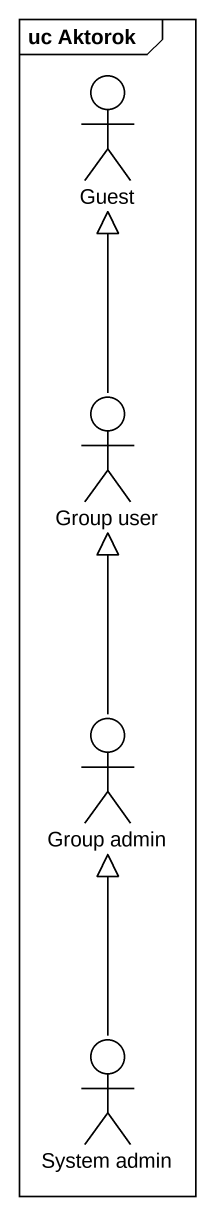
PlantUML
@startuml
mainframe uc Aktorok
actor Guest
actor "Group user" as Group_user
actor "Group admin" as Group_admin
actor "System admin" as System_admin
Group_user -up-|> Guest
Group_admin -up-|> Group_user
System_admin -up-|> Group_admin
@enduml
